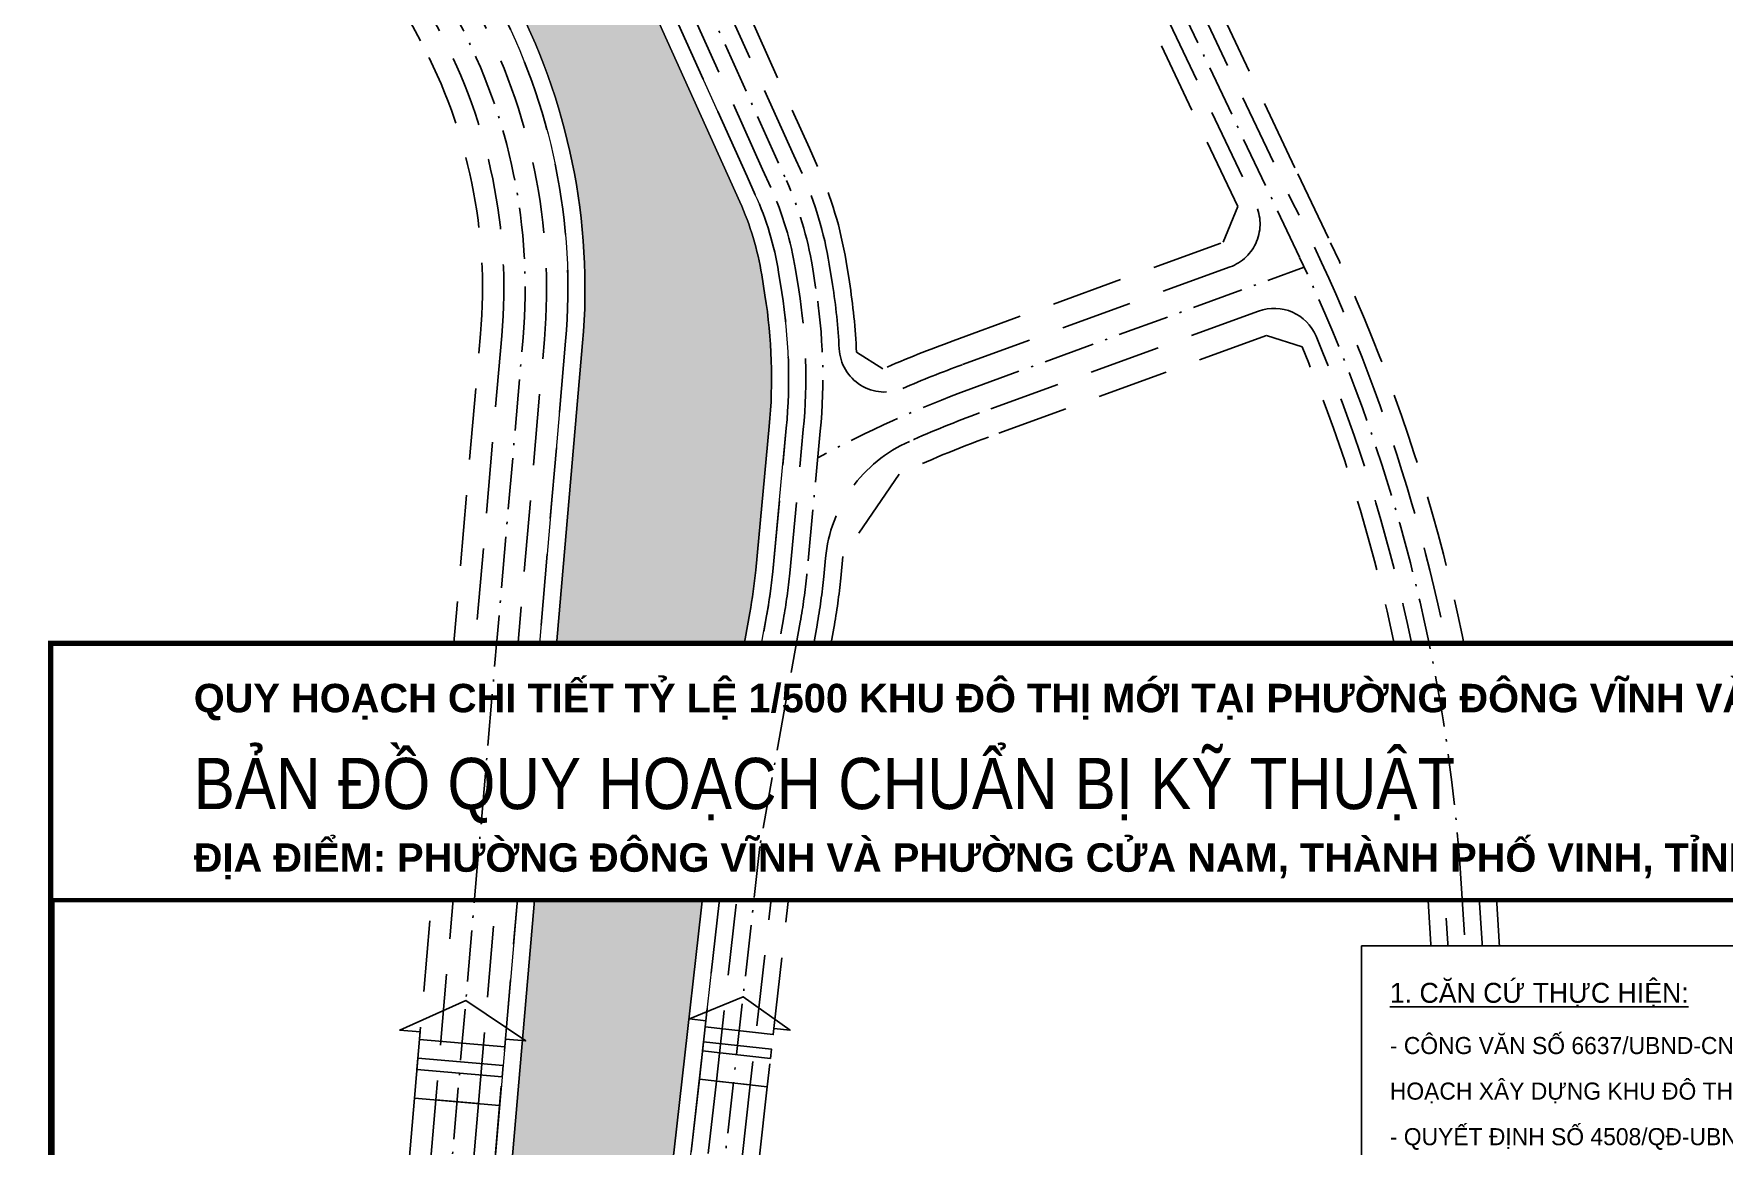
# Model space of a CAD drawing. Header units: metres. Extents: x 563124 to 573994, y 2062953 to 2068466.
# Drawn here: x 567970.8 to 568267.6, y 2066552.9 to 2066748.2 of the extents above; entities that cross this region are included whole.
import ezdxf

# ---------------------------------------------------------------- set-up
doc = ezdxf.new("R2010")
doc.units = ezdxf.units.M
doc.linetypes.add('ACAD_ISO10W100', pattern=[18.5, 12, -3, 0.5, -3])
doc.linetypes.add('HIDDEN', pattern=[0.375, 0.25, -0.125])
doc.layers.add('datKeSog', color=251, linetype='CONTINUOUS', lineweight=13)
doc.layers.add('datMatNc', color=150, linetype='CONTINUOUS', lineweight=13)
for name, color, linetype in [('ghi_chu', 7, 'CONTINUOUS'), ('hacth sdd', 8, 'CONTINUOUS'), ('Khung ban ve', 7, 'CONTINUOUS'), ('KTEN', 7, 'CONTINUOUS'), ('LogDg', 7, 'CONTINUOUS'), ('LogDg phu', 7, 'CONTINUOUS'), ('TimDg', 222, 'CONTINUOUS'), ('ViaHeS', 32, 'CONTINUOUS'), ('ViaHeSphu', 32, 'CONTINUOUS')]:
    doc.layers.add(name, color=color, linetype=linetype)
doc.styles.add('ARIALB', font='VHARIALB.ttf', dxfattribs={"width": 0.75})
doc.styles.add('avantH', font='VHAVAN.ttf', dxfattribs={"height": 10})
doc.styles.add('VnBlackH', font='VHBLACK.ttf')

# ---------------------------------------------------------------- blocks, each defined once
blk = doc.blocks.new('text tieu de')
at = {"color": 5}
blk.add_wipeout([(0, -1.1652900866465643e-10), (572.785714285681, -1.1652900866465643e-10), (572.785714285681, -45.00000000011653), (0, -45.00000000011653)], dxfattribs=at).dxf.layer = 'KTEN'
at = {"layer": 'KTEN', "const_width": 0.75, "flags": 128}
blk.add_lwpolyline([(0, 0), (572.785714285681, 0), (572.785714285681, -45), (0, -45)], close=True, dxfattribs=at)
at = {"layer": 'KTEN', "linetype": 'Continuous', "ltscale": 15, "style": 'ARIALB'}
for s, p in [('quy ho¹ch chi tiÕt tû lÖ 1/500 khu ®« thÞ míi t¹i ph\xadêng ®«ng vÜnh vµ ph\xadêng cöa nam, thµnh phè vinh, tØnh nghÖ an', (25, -12)), ('®Þa ®iÓm: ph\xadêng ®«ng vÜnh vµ ph\xadêng cöa nam, thµnh phè vinh, tØnh nghÖ an', (25, -40))]:
    blk.add_text(s, height=5, rotation=359.9999999466391, dxfattribs=at).set_placement(p)
at = {"layer": 'KTEN', "color": 5, "style": 'VnBlackH'}
blk.add_attdef('BD', (25, -29), '', height=9, dxfattribs=at)
blk = doc.blocks.new('ghi_Eu1')
at = {"color": 32}
blk.add_wipeout([(0, 0), (240, 0), (240, -103.00472022686165), (230.00000000000003, -125.98291329480705), (0, -125.98291329480705)], dxfattribs=at).dxf.layer = 'ghi_chu'
at = {"layer": 'ghi_chu'}
for p, q in [((0, 0), (0, -122.0047202268615)), ((0, 0), (240, 0)), ((230, -87.00472022686154), (240, -87.00472022686154)), ((230, -87.00472022686154), (230, -122.0047202268615))]:
    blk.add_line(p, q, dxfattribs=at)
blk.add_lwpolyline([(0, -122.0047202268615), (230, -122.0047202268615), (240, -87.00472022686154), (240, 0)], dxfattribs=at)
at = {"layer": 'ghi_chu', "lineweight": -2, "style": 'avantH'}
for s, height, p in [('%%U1. c¨n cø thùc hiÖn:', 3.5, (5, -10)), ('- c«ng v¨n sè 6637/UBND-CN ngµy 31/8/2018 cña ubnd tØnh nghÖ an vÒ viÖc tæ chøc triÓn khai lËp quy', 3, (5, -19.00236011343077)), ('ho¹ch x©y dùng khu ®« thÞ míi t¹i ph\xadêng ®«ng vÜnh vµ ph\xadêng cöa nam, thµnh phè vinh.', 3, (5, -27.00236011343077)), ('- quyÕt ®Þnh sè 4508/q®-ubnd ngµy 08/10/2018 cña ubnd tØnh nghÖ an v/v phª duyÖt nhiÖm vô quy ho¹ch', 3, (5, -35.00236011343077)), ('chi tiÕt x©y dùng tû lÖ 1/500 khu ®« thÞ míi t¹i ph\xadêng ®«ng vÜnh vµ ph\xadêng cöa nam, thµnh phè vinh.', 3, (5, -43.00236011343077)), ('- b¶n ®å kh¶o s¸t ®Þa h×nh tû lÖ 1/500 phôc vô lËp quy ho¹ch do C¤NG TY cp t\xad vÊn x©y dùng nacico', 3, (5, -51.00236011343077)), ('lËp th¸ng 10/2018.', 3, (5, -59.00236011343077)), ('lËp th¸ng 10/2018.', 3, (5, -59.00236011343077)), ('%%U2. vÞ trÝ, ranh giíi khu ®Êt quy ho¹ch:', 3.5, (5, -68.00236011343077)), ('khu ®Êt lËp quy ho¹ch phÇn ®Êt thuéc ph\xadêng ®«ng vÜnh vµ ph\xadêng cöa nam (chñ yÕu lµ ®Êt ruéng', 3, (5, -77.00472022686154)), ('vµ 1 phÇn d©n c\xad, cã ranh giíi ®\xadîc x¸c ®Þnh:', 3, (5, -85.00472022686154)), ('- phÝa b¾c gi¸p:                                              ®Êt n«ng nghiÖp (dù ¸n khu nhµ ë míi);', 3, (5, -93.00472022686154)), ('- phÝa nam gi¸p:                                             ®\xadêng quy ho¹ch (trÇn nguyªn h·n kÐo dµi);', 3, (5, -101.0047202268615)), ('- phÝa ®«ng gi¸p:                                          ®Êt n«ng nghiÖp, khu d©n c\xad hiÖn h÷u ph\xadêng ®«ng vÜnh;', 3, (5, -109.0047202268615)), ('- phÝa t©y gi¸p:                                               s«ng kÎ gai (ph\xadêng cöa nam);', 3, (5, -117.0047202268615))]:
    blk.add_text(s, height=height, dxfattribs=at).set_placement(p)

msp = doc.modelspace()

# ---------------------------------------------------------------- hatches: boundary and pattern name
at = {"layer": 'hacth sdd'}
h = msp.add_hatch(dxfattribs=at)
h.set_pattern_fill('DASH', color=152, scale=0.5, style=0)
h.set_pattern_definition([(0, (0, 0), (1.5875, 1.5875), [1.5875, -1.5875])])
edge = h.paths.add_edge_path()
edge.add_line((568089.4094906903, 2066606.831562368), (568096.5534857743, 2066646.555895337))
edge.add_arc((568006.9902945282, 2066662.662874363), 90.99999999747935, 349.8049466083057, 354.593269157797)
edge.add_line((568097.5854266373, 2066654.088375097), (568099.9712974422, 2066679.296643715))
edge.add_arc((568009.3761653308, 2066687.871142982), 90.99999999981577, 354.5932691577892, 369.1421477394828)
edge.add_line((568099.2202101543, 2066702.329621799), (568098.6472853306, 2066705.889739305))
edge.add_arc((568048.2951283458, 2066697.786635786), 50.99999999661144, 9.142147746888547, 24.27248815783677)
edge.add_line((568094.7867675783, 2066718.751546497), (568044.0837223955, 2066831.190264559))
edge.add_arc((568189.0282447147, 2066896.551456779), 158.9999999964824, 198.0536729360422, 204.2724881581285, ccw=False)
edge.add_line((568037.8563519213, 2066847.276119864), (568032.5747542637, 2066863.479542607))
edge.add_arc((567898.516660653, 2066819.782545717), 140.9999999990662, 18.05367293684977, 27.95123354725435)
edge.add_line((568023.0685674539, 2066885.872049513), (567997.6486762641, 2066933.778233347))
edge.add_arc((567873.0967694623, 2066867.688729551), 140.9999999997684, 27.9512335469934, 42.53662133799664)
edge.add_line((567976.9919672, 2066963.01337425), (567951.3311628575, 2066990.981318418))
edge.add_line((567951.3311628575, 2066990.981318418), (567689.8956428984, 2067243.945485724))
edge.add_arc((567906.8503208783, 2067468.165617967), 312.0000000002941, 207.9784266503596, 225.9434859584289, ccw=False)
edge.add_line((567631.3155397438, 2067321.794226003), (567598.6472911579, 2067383.290113986))
edge.add_line((567598.6472911579, 2067383.290113986), (567595.9427644068, 2067384.11808443))
edge.add_line((567595.9427644068, 2067384.11808443), (567573.44567074, 2067372.167030913))
edge.add_line((567573.44567074, 2067372.167030913), (567611.3271069421, 2067300.85765076))
edge.add_arc((567876.2643964944, 2067441.599373803), 300.0000000005672, 207.9784266505278, 225.9434859586242)
edge.add_line((567667.6541292066, 2067226.0030928), (567890.3890136704, 2067010.485535789))
edge.add_line((567890.3890136704, 2067010.485535789), (567955.4795541393, 2066935.546288197))
edge.add_arc((567872.0548541446, 2066863.08547513), 110.4999999977253, 28.05827048332219, 40.97684428070818, ccw=False)
edge.add_line((567969.5677535841, 2066915.061281448), (568054.6304946976, 2066755.473290268))
edge.add_arc((567957.1175952578, 2066703.497483949), 110.4999999984394, -4.937905462087315, 28.058270483798083, ccw=False)
edge.add_line((568067.2074820693, 2066693.986079136), (568053.8780515629, 2066539.704401028))
edge.add_line((568053.8780515629, 2066539.704401028), (568053.3664489492, 2066526.851457733))
edge.add_line((568053.3664489492, 2066526.851457733), (568058.1642466432, 2066521.895486345))
edge.add_line((568058.1642466432, 2066521.895486345), (568077.6576209503, 2066522.03881998))
edge.add_line((568077.6576209503, 2066522.03881998), (568081.7841965083, 2066526.06377207))
edge.add_line((568081.7841965083, 2066526.06377207), (568082.0970106234, 2066535.749517252))
edge.add_arc((568290.9880967231, 2066529.003099807), 209.0000000005824, 173.5977105298602, 178.150199018571, ccw=False)
edge.add_line((568083.291532704, 2066552.30840596), (568089.4094906903, 2066606.831562368))

# ---------------------------------------------------------------- linework, layer by layer
at = {"layer": 'datKeSog'}
msp.add_lwpolyline([(567573.4456707399, 2067372.167030912), (567570.7962978446, 2067370.759613682), (567608.6777340465, 2067299.45023353, 0.07854830681870029), (567665.5680265334, 2067223.84712999), (567888.2094084307, 2067008.420045763), (567953.2146301575, 2066933.579026304, -0.05642768786353271), (567966.9203445495, 2066913.650173584), (568051.9830856629, 2066754.062182404, -0.1449760631686074), (568064.2186163638, 2066694.244307321), (568050.8831939668, 2066539.893275991), (568050.4826454618, 2066529.830334393), (568053.3664489493, 2066526.851457733), (568053.878051563, 2066539.704401027), (568067.2074820693, 2066693.986079137, 0.1449760631665236), (568054.6304946976, 2066755.473290268), (567969.5677535838, 2066915.061281449, 0.05642768786245987), (567955.4795541393, 2066935.546288197), (567890.3890136726, 2067010.48553579), (567667.6541292054, 2067226.003092801, -0.07854830681780736), (567611.3271069421, 2067300.85765076)], format="xyb", close=True, dxfattribs=at)
for points in [[(568096.0760666309, 2066723.190314439), (568046.8185247034, 2066832.4234946, -0.0271413619516883), (568040.708651785, 2066848.205843204), (568035.4270541277, 2066864.409265945, 0.0432131233970012), (568025.7186080246, 2066887.278209168), (568000.2987168346, 2066935.184393003, 0.0637268174548339), (567979.2025033236, 2066965.041558178), (567953.4813822815, 2066993.075242072), (567691.9817455711, 2067246.101448534, -0.0785483068176893)], [(568044.0837223955, 2066831.190264559), (568094.786767578, 2066718.751546498, -0.06611464468038127), (568098.6472853306, 2066705.889739305), (568099.2202101523, 2066702.329621812, -0.06356687069818254), (568099.9712974422, 2066679.296643715), (568097.5854266373, 2066654.088375097, -0.02089603911796385), (568096.5534857743, 2066646.555895337), (568089.4094906906, 2066606.831562369), (568083.2915327041, 2066552.308405961, 0.01986659136195583), (568082.0970106234, 2066535.749517252), (568081.7841965082, 2066526.06377207), (568084.8833882931, 2066529.086641342), (568085.095447266, 2066535.652678724, -0.0198665913619367), (568086.2728230966, 2066551.973880036), (568092.3797048627, 2066606.398325321), (568099.5061184528, 2066646.024896029, 0.0208960391172341), (568100.5720793442, 2066653.805699297), (568102.9579501492, 2066679.013967916, 0.0635668706984557), (568102.1821017399, 2066702.80627496), (568101.6091769182, 2066706.366392453, 0.0661146446806534), (568097.521569886, 2066719.98477654), (568096.0760666311, 2066723.190314439)]]:
    msp.add_lwpolyline(points, format="xyb", dxfattribs=at)
at = {"layer": 'datMatNc'}
msp.add_lwpolyline([(568054.6304946976, 2066755.473290268, -0.1449760631681723), (568067.2074820693, 2066693.986079136), (568053.8780515629, 2066539.704401028), (568053.3664489492, 2066526.851457733), (568058.1642466432, 2066521.895486345), (568077.6576209503, 2066522.03881998), (568081.7841965083, 2066526.06377207), (568082.0970106234, 2066535.749517252, -0.01986659136138957), (568083.291532704, 2066552.30840596), (568089.4094906903, 2066606.831562368), (568096.5534857743, 2066646.555895337, 0.02089603911732929), (568097.5854266373, 2066654.088375097), (568099.9712974422, 2066679.296643715, 0.06356687066370705), (568099.2202101543, 2066702.329621799), (568098.6472853306, 2066705.889739305, 0.06611464467655992), (568094.7867675783, 2066718.751546497), (568044.0837223955, 2066831.190264559, -0.02714136194882924)], format="xyb", dxfattribs=at)
at = {"layer": 'Khung ban ve', "const_width": 1.2}
msp.add_lwpolyline([(567973.9280794318, 2066641.109092405), (569223.9280794318, 2066641.109092405), (569223.9280794318, 2065831.109092405), (567973.9280794318, 2065831.109092405)], close=True, dxfattribs=at)
at = {"layer": 'LogDg', "ltscale": 0.75}
for points, elevation in [([(568038.6738672011, 2066573.020386806), (568035.1076069848, 2066573.328499981), (568046.7063936387, 2066578.486334695), (568057.2153899998, 2066571.419871149), (568053.6491297837, 2066571.727984326), (568053.5317533351, 2066570.369409004), (568038.556490755, 2066571.661811484)], 6.183463e-10), ([(568053.0595993287, 2066565.084110016), (568038.1152708023, 2066566.37525094), (568038.2604014181, 2066568.414375474), (568053.2356639995, 2066567.121972997)], 3.2652363e-09)]:
    msp.add_lwpolyline(points, close=True, dxfattribs=dict(at, elevation=elevation))
for points in [[(568088.8391131088, 2066574.955564179), (568085.9933359162, 2066575.27488438), (568095.374783745, 2066579.162673924), (568103.6347652423, 2066573.29649893), (568100.7889880498, 2066573.615819134), (568100.667342258, 2066572.531713535), (568088.717467319, 2066573.87145858)], [(568100.1816874803, 2066568.314508189), (568088.25652591, 2066569.652611892), (568088.4142812262, 2066571.28041163), (568100.3641561663, 2066569.940666586)]]:
    msp.add_lwpolyline(points, close=True, dxfattribs=at)
at = {"layer": 'LogDg'}
msp.add_lwpolyline([(568089.2541134893, 2066551.63935411), (568090.680273093, 2066564.349268646), (568096.6428538786, 2066563.680216795), (568095.2166942752, 2066550.970302262, 0.0198665913736632)], format="xyb", dxfattribs=at)
msp.add_lwpolyline([(568039.6524779816, 2066540.601557099), (568041.4209726258, 2066561.071022866), (568048.8931368893, 2066560.425452404), (568047.1396219719, 2066540.129369692)], dxfattribs=at)
at = {"layer": 'LogDg phu', "linetype": 'HIDDEN', "ltscale": 50}
for points in [[(568090.680273093, 2066564.349268645), (568095.3499190349, 2066605.965088272), (568102.4587511313, 2066645.49389672, 0.0208960391177567), (568103.558732051, 2066653.523023497), (568105.9446028562, 2066678.731292115, 0.0635668706987091), (568105.1439933273, 2066703.282928108), (568104.5710685058, 2066706.843045601, 0.0661146446801291), (568100.2563721938, 2066721.218006581), (568098.8108689387, 2066724.423544481), (568049.5533270037, 2066833.656724659, -0.0271413619227838), (568043.5609516489, 2066849.135566541), (568038.2793539937, 2066865.338989277, 0.0432131233820892), (568028.3686485947, 2066888.684368823), (568002.9487574124, 2066936.590552644, 0.0637268174827608), (567981.4130394458, 2066967.069742108), (567955.631601704, 2066995.169165721), (567940.2346990369, 2067010.067159164), (567694.0678482584, 2067248.25741133, -0.0785483068464243)], [(568048.8931368892, 2066560.425452404), (568060.4825342322, 2066694.567092553, 0.1449760631919197), (568048.6738243675, 2066752.298297579), (567963.611083256, 2066911.886288755, 0.0564276878372632), (567950.3834751834, 2066931.119948934), (567885.3782534542, 2067005.960968396), (567879.7159434996, 2067001.042813663), (567944.7211652289, 2066926.201794201, -0.0564276878181174), (567956.9925606683, 2066908.358519098), (568042.055301781, 2066748.770527919, -0.1449760631919197), (568053.0103699688, 2066695.212663013), (568041.420972626, 2066561.071022866)], [(568175.0838441561, 2066753.932099461), (568191.6651982021, 2066718.975562862, -0.0792946513970787), (568221.348036331, 2066627.396362095, -0.0237007289004742), (568224.4558817918, 2066599.212455132), (568228.9178734658, 2066527.5091807, 0.4715908907906997), (568238.9126856421, 2066520.26273697), (568356.067112326, 2066550.677438397, 0.4196438798697929), (568361.761643957, 2066560.573940995), (568333.350082455, 2066662.239341458), (568311.7036332542, 2066739.697066773), (568232.7155336593, 2066945.88844933, 0.3870702331299271), (568223.0934887321, 2066950.731877511), (568126.3413847366, 2066923.717003244, 0.007279190113542612), (568118.270874713, 2066921.3363988, 0.4009284949032153), (568112.9060963326, 2066911.672642078, 0.02769555515208818), (568116.1940352926, 2066901.450785489), (568159.2036471404, 2066789.428214869, 0.0190844642849442), (568168.1284539334, 2066768.595338191), (568175.083844156, 2066753.93209946)], [(568169.6627975078, 2066751.360669263), (568185.3672640816, 2066718.252772343, -0.4416437550167733), (568180.8836990411, 2066707.309697079), (568133.8144749538, 2066690.118756508, 0.0137074537000322), (568123.3935970028, 2066685.985640591, -0.5226852375428929), (568112.2511472782, 2066692.944415031, 0.0275783817485838), (568111.0677765026, 2066704.236234404), (568110.4948516794, 2066707.796351905, 0.0661146446914275), (568105.7259768101, 2066723.684466664), (568104.2804735547, 2066726.890004565), (568055.0229316275, 2066836.123184726, -0.0271413619513791), (568049.2655513771, 2066850.995013218), (568043.98395372, 2066867.198435959, 0.0267851043477712), (568038.0809987088, 2066882.478602553, -0.4320092690723897), (568042.5465376346, 2066893.238812776), (568097.0056999647, 2066913.851689201, -0.4407011509420889), (568107.5429748425, 2066908.52094977, 0.0235858846428654), (568110.5926895171, 2066899.300221489), (568153.6023013648, 2066787.277650869, 0.0190844642851086), (568162.707407285, 2066766.023907995), (568169.6627975076, 2066751.360669263)], [(568149.1184110006, 2066514.430134559), (568192.1835392945, 2066514.746789912, 0.0201044757462103), (568215.8202412927, 2066515.871713221, 0.406731880986358), (568223.1036183869, 2066524.337793197), (568218.4674653386, 2066598.83980459, 0.08381064179759501), (568195.9865471389, 2066695.122655681, 0.4006777214738725), (568185.8630413343, 2066699.546812488), (568136.9020342301, 2066681.664942119, 0.0170095549716967), (568124.5737792965, 2066676.68087234, 0.2709060363099013), (568109.8380635392, 2066656.191035359), (568109.5320374668, 2066652.957671913, -0.0208960391416391), (568108.3640164869, 2066644.431898094), (568101.2903473792, 2066605.098614175), (568096.6428538784, 2066563.680216794)]]:
    msp.add_lwpolyline(points, format="xyb", dxfattribs=at)
at = {"layer": 'TimDg', "linetype": 'ACAD_ISO10W100', "ltscale": 0.75}
msp.add_lwpolyline([(568108.4879733074, 2066673.765052498, -0.0369001932378714), (568135.358254615, 2066685.891849323), (568193.8909752346, 2066707.269565678)], format="xyb", dxfattribs=at)
at = {"layer": 'ViaHeS', "elevation": 3.0256135e-09}
msp.add_lwpolyline([(568098.1979846681, 2066550.635776342), (568099.6241442709, 2066563.345690869), (568087.6989827005, 2066564.683794571), (568086.2728230967, 2066551.973880037, 0.0198665913619367)], format="xyb", dxfattribs=at)
msp.add_lwpolyline([(568050.8831939669, 2066539.893275989), (568052.629219021, 2066560.102667172), (568037.6848904942, 2066561.393808097), (568035.9089059865, 2066540.837650801)], dxfattribs=at)
at = {"layer": 'ViaHeSphu', "linetype": 'HIDDEN', "ltscale": 50}
for points in [[(568087.6989827005, 2066564.683794571), (568092.3797048627, 2066606.398325321), (568099.5061184528, 2066646.024896029, 0.0208960391172341), (568100.5720793442, 2066653.805699297), (568102.9579501492, 2066679.013967916, 0.0635668706984557), (568102.1821017399, 2066702.80627496), (568101.6091769182, 2066706.366392453, 0.0661146446806534), (568097.521569886, 2066719.98477654), (568096.0760666309, 2066723.190314439), (568046.8185247034, 2066832.4234946, -0.0271413619516883), (568040.708651785, 2066848.205843204), (568035.4270541277, 2066864.409265945, 0.0432131233970012), (568025.7186080246, 2066887.278209168), (568000.2987168346, 2066935.184393003, 0.0637268174548339), (567979.2025033236, 2066965.041558178), (567953.4813822815, 2066993.075242072), (567691.9817455711, 2067246.101448534, -0.0785483068176893)], [(568037.6848904941, 2066561.393808097), (568049.2742878372, 2066695.535448246, 0.1449760631668122), (568038.74604049, 2066747.006643085), (567953.683299376, 2066906.594634266, 0.0564276878625463), (567941.8900102483, 2066923.742716839), (567876.8847885224, 2066998.583736296), (567888.2094084314, 2067008.420045762), (567953.2146301575, 2066933.579026304, -0.0564276878623221), (567966.9203445492, 2066913.650173585), (568051.9830856629, 2066754.062182404, -0.1449760631664056), (568064.2186163639, 2066694.244307322), (568052.6292190208, 2066560.102667172)], [(568192.774202784, 2066723.637573303), (568198.5142300857, 2066711.536542598, -0.0954792923881958), (568227.450090012, 2066599.398780425), (568231.6618609432, 2066531.71650105), (568236.8119725165, 2066527.982564578), (568351.1534452264, 2066557.666989237), (568354.6472700068, 2066563.738892645), (568327.5491150764, 2066660.704516039), (568306.1010028708, 2066737.452529916, 0.0275734056874059), (568302.4249313117, 2066747.145908097), (568266.9760409126, 2066839.682071902), (568227.5311618235, 2066942.649407449), (568220.9267097481, 2066945.973876368), (568127.4171084006, 2066919.864365368, 0.007060093459155299), (568119.6968321888, 2066917.590748057), (568116.1353763996, 2066911.215266827, 0.02434304970111818), (568118.9947081804, 2066902.52606749), (568162.0043200282, 2066790.50349687, 0.0190844642851085), (568170.8389772577, 2066769.881053289), (568192.7742027798, 2066723.637573316)], [(568166.9522741833, 2066750.074954165), (568159.9968839607, 2066764.738192897, -0.0190844642849286), (568150.8016284768, 2066786.202368868), (568107.792016629, 2066898.224939488, -0.0223459742259904), (568104.7960241897, 2066907.208494099), (568098.8652024609, 2066910.278573886), (568043.671963353, 2066889.387848276), (568041.0974970675, 2066883.081085093, -0.0256841520430643), (568046.836253584, 2066868.128159298), (568052.1178512414, 2066851.924736555, 0.0271413619515193), (568057.7577339353, 2066837.356414768), (568107.0152758625, 2066728.123234607), (568108.4607791214, 2066724.9176967, -0.0661146446261299), (568113.4567432685, 2066708.273005044), (568114.0296680889, 2066704.71288756, -0.0293999949503396), (568115.282711708, 2066692.321247972), (568119.9283080864, 2066689.387294405, -0.0159144672416327), (568132.2706953145, 2066694.345663702), (568179.665943995, 2066711.655677181), (568182.2196490425, 2066717.888526776), (568166.9522741835, 2066750.074954165)], [(568149.0595890611, 2066522.429918305), (568192.1247173558, 2066522.746573658, 0.0201070527569236), (568215.1220025371, 2066523.841184442), (568219.7881978, 2066529.313283502), (568215.4732571119, 2066598.653479333, 0.0831480560124479), (568193.5173960987, 2066693.249641488), (568187.2419970706, 2066695.259707192), (568138.4458138924, 2066677.438034933, 0.0222582934768535), (568122.7556545628, 2066670.902437542), (568112.876865875, 2066656.459354125), (568112.5186901725, 2066652.674996101, -0.0208960391211211), (568111.3166491655, 2066643.900898786), (568104.2605615512, 2066604.665377126), (568099.6241442708, 2066563.345690868)]]:
    msp.add_lwpolyline(points, format="xyb", dxfattribs=at)

# ---------------------------------------------------------------- next in the draw order: block references
at = {"layer": 'KTEN'}
ref = msp.add_blockref('text tieu de', (567973.9280794318, 2066641.109092405), dxfattribs=at)
ref.add_attrib('BD', 'b¶n ®å quy ho¹ch chuÈn bÞ kü thuËt', (567998.9280794318, 2066612.109092405), dxfattribs={"color": 5, "height": 9, "style": 'VnBlackH', "width": 0.9})

# ---------------------------------------------------------------- next in the draw order: linework, layer by layer
at = {"layer": 'TimDg', "linetype": 'ACAD_ISO10W100', "ltscale": 0.75}
for points in [[(568065.0018039029, 2067090.400626065), (568100.7586601076, 2066987.34969486, -0.0780149293579121), (568106.2588388647, 2066956.824063572), (568106.7745607677, 2066933.962921953, 0.0862196220670212), (568113.3933624048, 2066900.375503489), (568156.4029742526, 2066788.352932869, 0.0190844642849648), (568165.4179306091, 2066767.309623093), (568193.0931834428, 2066708.965112393, -0.0954792923813812), (568221.4616735629, 2066599.026129878), (568225.6264750997, 2066532.098638859), (568230.6848754883, 2066348.017194637)], [(568052.2881293193, 2066834.889954684), (568102.991174502, 2066722.451236624, -0.06611464468073987), (568107.5329600935, 2066707.319698749), (568108.105884915, 2066703.759581256, -0.06356687069896239), (568108.9312555632, 2066678.448616315), (568106.5453847583, 2066653.240347697, -0.02089603911767783), (568105.4113838099, 2066644.962897411), (568098.3201332069, 2066605.531851224), (568092.235403882, 2066551.304828184, 0.01986659136190723), (568091.0923205512, 2066535.459001668), (568089.4205367794, 2066483.695123935), (568086.7287892373, 2066407.374260947, -0.03104472803130873), (568084.3178156565, 2066382.679806758), (568079.1545121215, 2066331.954155377), (568073.9769001718, 2066300.328734892, 0.128573978163073), (568079.8793374918, 2066237.36325305), (568084.7948971234, 2066223.864026275, 0.03940831779775716), (568092.9602600777, 2066205.96493131), (568105.8673675462, 2066182.713837234), (568152.3965718598, 2066113.884392736, -0.1198699787172655), (568177.7563589327, 2066045.650680091), (568192.5358873331, 2065920.164822018), (568198.6528241944, 2065882.255465895)]]:
    msp.add_lwpolyline(points, format="xyb", dxfattribs=at)
at = {"layer": 'TimDg', "linetype": 'ACAD_ISO10W100', "ltscale": 0.75, "elevation": 3.0256135e-09}
msp.add_lwpolyline([(568198.5799684294, 2065725.103991018), (568170.7033791732, 2065808.308389804, -0.0775633036579484), (568157.666223316, 2065868.59439549), (568155.3650764982, 2065974.473723357, 0.1206413327394175), (568130.7391229575, 2066066.359524186), (568046.3261624569, 2066208.429378254, -0.1449785005982187), (568032.3750891204, 2066263.486922942), (568043.3960499765, 2066540.365463395), (568056.7464521006, 2066694.889877784, 0.1449760631665937), (568045.3645630765, 2066750.534412745), (567960.3018219627, 2066910.122403926, 0.0564276878624258), (567947.5523202029, 2066928.660871572), (567882.5470984769, 2067003.501891029)], format="xyb", dxfattribs=at)

# ---------------------------------------------------------------- next in the draw order: block references
at = {"layer": 'ghi_chu'}
msp.add_blockref('ghi_Eu1', (568203.9280794318, 2066588.109092405), dxfattribs=at)

doc.saveas('drawing.dxf')
